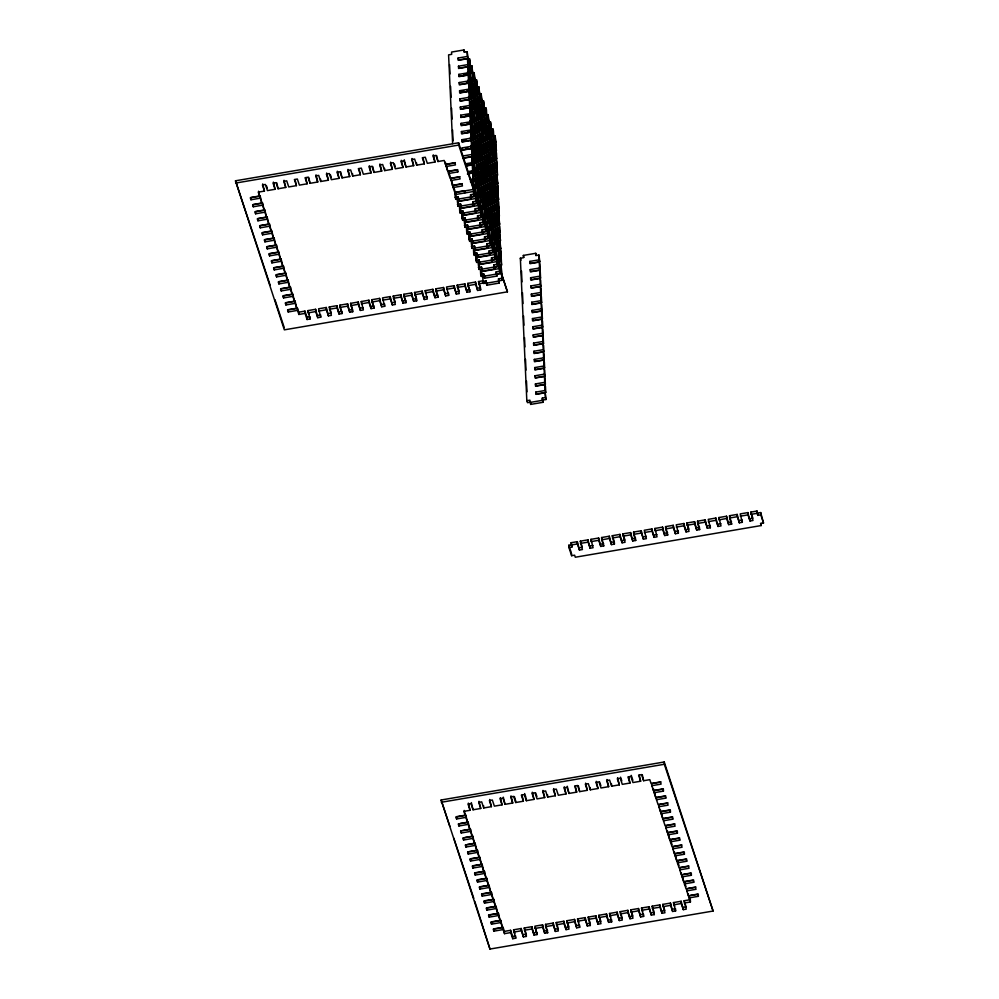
<?xml version="1.0" encoding="UTF-8"?>
<svg xmlns="http://www.w3.org/2000/svg" width="999" height="999" viewBox="0 0 999 999"><rect width="100%" height="100%" fill="white"/><g stroke="black" fill="none" stroke-linecap="round" stroke-linejoin="round"><path stroke-width="1.5" d="M464.635 51.911L463.986 49.95L451.585 52.06L451.685 54.346L448.588 54.87L452.622 143.606M468.044 58.404L467.395 56.456L458.104 58.029L458.753 59.99L468.044 58.404L467.182 51.698L464.085 52.235L463.986 49.95M468.419 66.571L467.769 64.623L458.479 66.209L459.128 68.157L468.419 66.571L468.156 60.689L467.507 58.729L458.204 60.315L458.104 58.029M467.445 59.066L469.505 58.716L470.379 65.422L467.719 65.872M469.78 66.084L471.84 65.722L472.702 72.427L470.054 72.89M468.793 74.75L468.144 72.79L458.841 74.376L459.49 76.324L468.793 74.75L468.519 68.856L467.869 66.896L458.578 68.481L458.479 66.209M469.405 70.929L472.052 70.479L472.702 72.427M467.445 72.078L470.092 71.628L470.741 73.589L468.094 74.038M469.505 73.202L472.165 72.752L472.814 74.713L473.076 80.594L470.417 81.056M472.102 73.089L474.163 72.74L475.037 79.445L472.377 79.895M463.561 75.037L470.204 73.914L471.116 81.756L468.469 82.205M469.155 82.917L468.506 80.956L459.215 82.542L459.865 84.49L469.155 82.917L468.893 77.023L468.244 75.062L458.953 76.648L458.841 74.376M471.728 77.934L474.388 77.485L475.037 79.445M469.767 79.096L472.427 78.646L473.076 80.594M467.807 80.257L470.467 79.795L471.116 81.756M471.828 80.22L474.488 79.77L475.137 81.718L475.399 87.612L472.752 88.062M474.438 80.107L476.498 79.745L477.36 86.451L474.712 86.913M466.583 82.755L470.566 82.08L471.216 84.041L471.491 89.922L468.831 90.372M469.53 91.084L468.881 89.123L459.59 90.709L460.239 92.67L469.53 91.084L469.268 85.19L468.618 83.229L459.315 84.815L459.215 82.542M476.76 87.113L478.821 86.763L479.695 93.469L477.035 93.918M470.791 89.223L473.451 88.774L472.527 80.919L473.451 88.774M470.242 89.548L472.902 89.086L473.551 91.046L473.813 96.94L471.166 97.39M461.65 91.833L464.298 91.384M466.958 90.921L470.941 90.247L471.59 92.208L471.865 98.089L469.205 98.551M469.905 99.251L469.255 97.29L459.952 98.876L460.601 100.837L469.905 99.251L469.63 93.357L468.981 91.409L459.69 92.982L459.59 90.709M476.386 91.97L479.045 91.508L479.695 93.469M474.425 93.119L477.085 92.67L477.734 94.63L475.074 95.08M472.465 94.281L475.124 93.819L475.774 95.779L473.114 96.229M476.486 94.243L479.145 93.794L479.795 95.754L480.057 101.636L477.41 102.085M470.517 95.429L473.164 94.98L473.813 96.94M479.083 94.131L481.156 93.781L482.017 100.487L479.37 100.936M474.537 95.405L477.185 94.942L477.834 96.903L478.109 102.797L475.449 103.247M468.556 96.591L471.216 96.141L471.865 98.089M471.241 96.778L475.224 96.104L475.874 98.064L476.148 103.946L473.489 104.408M470.616 97.715L473.276 97.265L473.926 99.213L474.188 105.107L471.528 105.557M468.656 98.864L471.316 98.414L471.965 100.375L472.227 106.256L469.58 106.718M470.279 107.417L469.617 105.457L460.327 107.043L460.976 109.003L470.279 107.417L470.005 101.523L469.355 99.575L460.064 101.161L459.952 98.876M478.708 98.976L481.368 98.526L482.017 100.487M476.76 100.137L479.408 99.675L480.057 101.636M474.8 101.286L477.46 100.837L478.109 102.797M478.821 101.261L481.468 100.799L482.13 102.76L482.392 108.654L479.732 109.103M472.839 102.447L475.499 101.998L476.148 103.946M481.418 101.136L483.479 100.787L484.353 107.492L481.693 107.942M474.9 103.571L477.559 103.122L478.209 105.07L478.471 110.964L475.824 111.413M471.615 104.945L475.599 104.271L476.248 106.231L476.523 112.113L473.863 112.575M470.991 105.882L473.638 105.432L474.288 107.38L474.562 113.274L471.903 113.724M463.711 107.942L466.371 107.492M470.641 115.584L469.992 113.624L460.701 115.21L461.351 117.17L470.641 115.584L470.379 109.703L469.73 107.742L460.427 109.328L460.327 107.043M482.717 108.329L485.814 107.805L486.463 109.753L486.675 114.51L484.028 114.96M477.772 110.252L480.432 109.803L479.52 101.96L480.432 109.803M475.899 110.802L479.882 110.127L480.531 112.088L480.806 117.969L478.146 118.431M473.951 111.963L477.934 111.289L478.583 113.237L478.846 119.131L476.186 119.58M473.314 112.887L475.974 112.437L476.623 114.398L476.885 120.292L474.238 120.742M469.942 114.885L472.602 114.435L471.69 106.581L472.602 114.435M465.422 115.884L472.052 114.748L472.977 122.602L470.317 123.052M483.366 112.999L486.026 112.55L486.675 114.51M471.016 123.751L470.367 121.803L461.063 123.376L461.713 125.337L471.016 123.751L470.754 117.87L470.092 115.909L460.801 117.495L460.701 115.21M481.418 114.161L484.065 113.711L484.715 115.659L482.067 116.109M479.458 115.31L482.117 114.86L482.767 116.821L480.107 117.27M483.479 115.285L486.126 114.823L486.788 116.783L487.05 122.677L484.39 123.127M477.497 116.471L480.157 116.021L480.806 117.969M486.076 115.16L488.136 114.81L489.011 121.516L486.351 121.965M481.518 116.433L484.178 115.984L484.827 117.944L485.089 123.826L482.43 124.288M475.536 117.62L478.196 117.17L478.846 119.131M478.234 117.82L482.217 117.145L482.867 119.093L483.129 124.987L480.482 125.437M473.588 118.781L476.236 118.332L476.885 120.292M477.597 118.744L480.257 118.294L480.906 120.255L481.181 126.136L478.521 126.598M471.628 119.942L474.275 119.48L474.937 121.441L472.277 121.89M475.649 119.905L478.296 119.455L478.946 121.403L479.22 127.298L476.56 127.747M469.667 121.091L472.327 120.642L472.977 122.602M473.688 121.066L476.348 120.604L476.998 122.565L477.26 128.459L474.6 128.908M471.728 122.215L474.388 121.766L475.037 123.726L475.299 129.608L472.652 130.057M485.701 120.017L488.361 119.555L489.011 121.516M467.12 123.826L472.427 122.914L473.339 130.769L470.691 131.219M483.741 121.166L486.401 120.717L487.05 122.677M471.391 131.918L470.741 129.97L461.438 131.543L462.087 133.504L471.391 131.918L471.116 126.036L470.467 124.076L461.176 125.662L461.063 123.376M481.78 122.328L484.44 121.878L485.089 123.826M485.801 122.29L488.461 121.841L489.11 123.801L489.373 129.683L486.725 130.145M479.832 123.476L482.48 123.027L483.129 124.987M488.399 122.178L490.472 121.828L491.333 128.534L488.686 128.983M480.556 124.838L484.54 124.151L485.189 126.111L485.464 131.993L482.804 132.455M478.608 125.986L482.592 125.312L483.241 127.26L483.504 133.154L480.844 133.604M477.972 126.923L480.631 126.461L481.281 128.421L481.543 134.316L478.896 134.765M467.482 131.993L472.802 131.094L473.713 138.936L471.053 139.385M471.753 140.085L471.103 138.137L461.813 139.723L462.462 141.671L471.753 140.085L471.491 134.203L470.841 132.243L461.538 133.829L461.438 131.543M489.697 129.37L492.794 128.834L493.444 130.794L493.668 135.539L491.008 136.001M484.765 131.294L487.425 130.844L486.501 123.002L487.425 130.844M482.892 131.843L486.875 131.169L487.524 133.117L487.787 139.011L485.139 139.46M482.255 132.78L484.915 132.318L485.564 134.278L485.839 140.172L483.179 140.622M472.365 136.276L475.024 135.827L475.674 137.775L473.014 138.237M476.935 135.914L479.582 135.464L478.671 127.622L479.582 135.464M476.386 136.239L479.045 135.789L479.695 137.75L479.957 143.631L477.297 144.093M470.404 137.425L473.064 136.975L473.713 138.936M490.359 134.041L493.019 133.591L493.668 135.539M474.975 137.075L477.634 136.626L476.71 128.771L477.634 136.626M474.425 137.4L477.085 136.95L477.734 138.898L477.997 144.793L475.349 145.242M488.399 135.19L491.058 134.74L491.708 136.701L489.048 137.15M471.141 138.786L475.124 138.099L475.774 140.06L476.048 145.941L473.389 146.403M486.438 136.351L489.098 135.901L489.747 137.85L487.087 138.312M463.873 140.847L466.533 140.384M470.517 139.71L473.164 139.261L473.813 141.209L474.088 147.103L471.428 147.552M484.49 137.512L487.137 137.05L487.787 139.011M490.459 136.314L493.119 135.864L493.768 137.825L494.03 143.706L491.383 144.168M493.056 136.201L495.129 135.852L495.991 142.557L493.331 143.007M472.127 148.264L471.478 146.304L462.187 147.889L462.837 149.838L472.127 148.264L471.865 142.37L471.216 140.409L461.913 141.995L461.813 139.723M482.529 138.661L485.189 138.212L485.839 140.172M487.175 137.7L491.158 137.025L491.808 138.973L492.082 144.867L489.423 145.317M235.489 180.794L458.603 142.782L507.442 291.833L284.34 329.845L235.489 180.794L270.092 285.002M485.214 138.861L489.198 138.174L489.847 140.135L490.122 146.029L487.462 146.478M480.569 139.823L483.229 139.361L483.878 141.321L481.218 141.771M484.59 139.785L487.25 139.336L487.899 141.296L488.161 147.178L485.502 147.627M478.608 140.971L481.268 140.522L481.918 142.482L479.258 142.932M235.589 183.079L458.703 145.067L507.442 291.833M482.629 140.946L485.289 140.484L485.939 142.445L486.201 148.339L483.553 148.789M476.648 142.133L479.308 141.683L479.957 143.631M480.669 142.095L483.329 141.646L483.978 143.606L484.24 149.488L481.593 149.95M474.7 143.282L477.347 142.832L477.997 144.793M478.721 143.257L481.368 142.807L482.017 144.755L482.292 150.649L479.632 151.099M472.739 144.443L475.399 143.993L476.048 145.941M492.682 141.046L495.342 140.597L495.991 142.557M475.424 144.63L479.408 143.956L480.057 145.916L480.332 151.798L477.672 152.26M470.779 145.604L473.439 145.142L474.088 147.103M490.734 142.208L493.381 141.758L494.03 143.706M474.8 145.567L477.46 145.117L478.109 147.065L478.371 152.959L475.711 153.409M488.773 143.357L491.433 142.907L492.082 144.867M471.516 146.953L475.499 146.266L476.148 148.227L476.411 154.121L473.763 154.57M492.794 143.332L495.442 142.882L496.091 144.83L496.366 150.724L493.706 151.174M465.571 148.789L468.231 148.327M470.879 147.877L473.538 147.427L474.188 149.388L474.463 155.27L471.803 155.719M490.834 144.48L493.494 144.031L494.143 145.991L494.405 151.885L491.745 152.335M463.199 158.017L472.502 156.431L472.227 150.537L471.578 148.576L462.287 150.162L462.187 147.889M487.549 145.866L491.533 145.192L492.182 147.153L492.445 153.034L489.797 153.484M486.913 146.803L489.572 146.341L490.222 148.302L490.497 154.196L487.837 154.645M475.799 152.81L479.782 152.123L480.432 154.083L480.706 159.977L478.046 160.427M475.174 153.734L477.822 153.284L478.471 155.245L478.746 161.126L476.086 161.576M462.549 156.056L471.853 154.47L472.502 156.431M493.156 151.498L495.816 151.049L496.466 152.997L496.74 158.891L494.08 159.34M262.712 183.916L264.448 191.084L258.242 192.145L259.603 196.216L250.299 197.802L250.961 199.763L260.252 198.177L261.925 203.234L252.635 204.82L253.284 206.768L262.575 205.182L264.26 210.24L254.957 211.825L255.607 213.786L264.91 212.2L266.583 217.258L257.292 218.843L257.942 220.791L267.233 219.218L268.918 224.263L259.615 225.849L260.264 227.809L269.568 226.224L271.241 231.281L261.95 232.867L262.6 234.827L271.89 233.242L273.576 238.299L264.273 239.872L264.922 241.833L274.226 240.247L275.899 245.304L266.608 246.89L267.257 248.851L276.548 247.265L278.234 252.322L268.931 253.896L269.58 255.856L278.883 254.27L280.557 259.328L271.266 260.914L271.915 262.874L281.206 261.288L282.892 266.346L273.589 267.932L274.238 269.88L283.541 268.294L285.214 273.351L275.924 274.937L276.573 276.898L285.864 275.312L287.55 280.369L278.246 281.955L278.896 283.903L288.199 282.317L289.872 287.375L280.582 288.961L281.231 290.921L290.522 289.335L292.207 294.393L282.904 295.979L283.554 297.927L292.857 296.353L294.53 301.398L285.239 302.984L285.889 304.945L295.18 303.359L296.865 308.416L287.562 310.002L288.212 311.963L297.515 310.377L298.863 314.448L305.07 313.399L307.093 319.505L310.065 319.006L309.965 316.72L306.993 317.232L304.957 311.114L298.763 312.175L297.415 308.092L288.112 309.678L288.212 311.963M273.376 182.093L275.1 189.273L267.42 190.584L265.384 184.465L262.412 184.965L264.448 191.084M275.1 189.273L273.077 183.154L276.049 182.642L278.084 188.761L285.764 187.45L284.041 180.282M295.105 179.695L296.428 185.639L288.736 186.95L286.713 180.831L283.728 181.343L285.764 187.45M305.756 177.872L307.08 183.816L299.4 185.127L297.365 179.021L294.393 179.52L296.428 185.639M307.08 183.816L305.057 177.71L308.029 177.198L310.065 183.317L317.744 182.005L316.021 174.837M317.744 182.005L315.709 175.886L318.693 175.387L320.716 181.493L328.409 180.195L326.673 173.014M337.337 171.204L339.061 178.371L331.381 179.683L329.345 173.564L326.373 174.076L328.409 180.195M339.061 178.371L337.038 172.253L340.01 171.753L342.033 177.872L349.725 176.561L347.989 169.38M349.725 176.561L347.689 170.442L350.661 169.93L352.697 176.049L360.389 174.738L359.066 168.794M369.318 165.747L371.041 172.927L363.361 174.238L361.326 168.119L358.354 168.631L360.389 174.738M371.041 172.927L369.018 166.808L371.99 166.309L374.013 172.415L381.705 171.104L379.97 163.936M381.705 171.104L379.67 164.997L382.642 164.485L384.677 170.604L392.357 169.293L390.634 162.125M401.298 160.302L403.022 167.47L395.342 168.781L393.306 162.675L390.334 163.174L392.357 169.293M403.022 167.47L400.986 161.363L403.971 160.851L405.994 166.97L413.686 165.659L411.95 158.491M413.686 165.659L411.65 159.54L414.622 159.041L416.658 165.147L424.338 163.848L423.014 157.892M433.279 154.857L435.002 162.025L427.322 163.337L425.287 157.218L422.315 157.73L424.338 163.848M435.002 162.025L432.967 155.906L435.951 155.407L437.974 161.526L444.18 160.464L445.529 164.548L454.82 162.962L455.469 164.91L446.178 166.496L446.078 164.223L455.369 162.637M489.872 152.884L493.856 152.198L494.505 154.158L494.78 160.052L492.12 160.502M462.662 158.329L471.953 156.756L472.864 164.598L466.233 165.722M489.248 153.809L491.908 153.359L492.557 155.32L492.819 161.201L490.159 161.651M485.876 155.794L488.536 155.345L487.612 147.502L488.536 155.345M483.916 156.955L486.575 156.506L485.651 148.664L486.575 156.506M483.366 157.28L486.026 156.831L486.675 158.779L486.95 164.673L484.29 165.122M477.397 158.466L480.057 158.017L480.706 159.977M261.925 203.234L260.152 195.891L250.849 197.477L250.961 199.763M481.955 158.117L484.615 157.655L483.703 149.813L484.615 157.655M481.418 158.429L484.065 157.979L484.715 159.94L484.99 165.834L482.33 166.284M475.437 159.628L478.096 159.166L478.746 161.126M480.007 159.266L482.654 158.816L481.743 150.974L482.654 158.816M478.134 159.815L482.117 159.141L482.767 161.101L483.029 166.983L480.369 167.432M473.476 160.777L476.136 160.327L476.785 162.288L474.125 162.737M493.431 157.392L496.091 156.93L496.74 158.891M477.497 160.752L480.157 160.29L480.806 162.25L481.068 168.144L478.421 168.594M471.516 161.938L474.175 161.488L474.825 163.436L472.177 163.886M491.471 158.541L494.13 158.092L494.78 160.052M475.536 161.9L478.196 161.451L478.846 163.411L479.12 169.293L476.461 169.743M465.584 163.774L472.215 162.637L472.864 164.598M489.51 159.703L492.17 159.241L492.819 161.201M473.588 163.062L476.236 162.612L476.885 164.56L477.16 170.454L474.5 170.904M487.549 160.851L490.209 160.402L490.859 162.362L488.211 162.812M493.531 159.665L496.191 159.216L496.84 161.176L497.102 167.058L494.455 167.507M467.644 164.897L474.275 163.761L475.199 171.603L472.539 172.065M485.601 162.013L488.249 161.563L488.898 163.511L486.251 163.973M491.57 160.827L494.23 160.364L494.88 162.325L495.154 168.219L492.495 168.669M465.684 166.046L472.327 164.922L472.977 166.87L473.239 172.765L467.932 173.664M489.622 161.975L492.27 161.526L492.919 163.486L493.194 169.368L490.534 169.83M483.641 163.162L486.301 162.712L486.95 164.673M487.662 163.137L490.309 162.687L490.971 164.635L491.233 170.529L488.573 170.979M481.68 164.323L484.34 163.873L484.99 165.834M485.701 164.286L488.361 163.836L489.011 165.797L489.273 171.678L486.613 172.14M479.72 165.484L482.38 165.022L483.029 166.983M264.26 210.24L262.475 202.909L253.184 204.495L253.284 206.768M448.401 171.229L457.704 169.643L457.804 171.928L448.501 173.514L448.401 171.229L450.087 176.286M446.178 166.496L447.852 171.553L457.155 169.967L457.804 171.928M482.417 165.672L486.401 164.997L487.05 166.945L487.312 172.839L484.665 173.289M477.772 166.633L480.419 166.184L481.068 168.144M480.457 166.833L484.44 166.146L485.089 168.107L485.364 174.001L482.704 174.45M475.811 167.795L478.459 167.345L479.12 169.293M478.496 167.982L482.48 167.308L483.129 169.268L483.404 175.15L480.744 175.599M477.872 168.918L480.531 168.456L481.181 170.417L481.443 176.311L478.783 176.761M468.606 171.491L472.589 170.804L473.239 172.765M493.906 167.832L496.565 167.382L497.215 169.343L497.477 175.225L494.817 175.687M469.343 172.839L474.65 171.928L475.574 179.77L472.914 180.232M467.382 173.988L472.689 173.089L473.613 180.931L470.954 181.381M266.583 217.258L264.81 209.915L255.507 211.501L255.607 213.786M471.203 196.653L474.3 196.129L473.651 194.168L470.554 194.705L471.303 198.938L458.916 201.049L458.803 198.764L455.706 199.3L454.745 190.31L453.059 185.252L453.159 187.537L462.462 185.951L461.813 183.991L452.51 185.577L450.736 178.247L460.027 176.661M486.076 172.465L488.723 172.003L489.373 173.963L489.647 179.857L486.988 180.307M482.792 173.838L486.775 173.164L487.425 175.125L487.687 181.006L485.027 181.456M482.155 174.775L484.815 174.313L485.464 176.274L485.726 182.168L483.079 182.617M450.836 180.519L460.127 178.933L459.478 176.985L450.187 178.571L448.501 173.514M476.835 177.922L479.483 177.46L478.571 169.618L479.483 177.46M470.304 179.433L472.964 178.971L473.613 180.931M474.875 179.071L477.522 178.621L476.61 170.779L477.522 178.621M492.869 176.835L495.516 176.386L494.605 168.544L495.516 176.386M471.041 180.782L475.024 180.095L475.674 182.055L475.936 187.949L473.289 188.399M490.909 177.997L493.556 177.535L492.644 169.693L493.556 177.535M470.404 181.706L473.064 181.256L473.988 189.098M490.359 178.322L493.019 177.859L493.668 179.82L493.931 185.714L491.271 186.164M484.378 179.508L487.037 179.046L487.687 181.006M268.918 224.263L267.133 216.933L257.842 218.519L257.942 220.791M454.395 185.027L462.362 183.666M488.948 179.146L491.608 178.696L490.684 170.854L491.608 178.696M487.075 179.695L491.058 179.021L491.708 180.981L491.97 186.863L489.323 187.312M482.43 180.657L485.077 180.207L485.726 182.168M485.114 180.856L489.098 180.17L489.747 182.13L490.022 188.024L487.362 188.474M480.469 181.818L483.116 181.368L483.766 183.317L481.118 183.779M484.49 181.781L487.137 181.331L487.787 183.292L488.061 189.173L485.402 189.635M478.509 182.967L481.168 182.517L481.818 184.478L479.158 184.927M482.529 182.942L485.189 182.492L485.839 184.44L486.101 190.334L483.441 190.784M476.548 184.128L479.208 183.679L479.857 185.627L477.197 186.089M480.569 184.091L483.229 183.641L483.878 185.602L484.14 191.483L481.481 191.945M474.587 185.29L477.247 184.827L477.897 186.788L475.237 187.238M494.542 181.893L497.202 181.443L497.852 183.391L495.192 183.853M478.608 185.252L481.268 184.803L481.918 186.751L482.18 192.645L479.532 193.094M472.639 186.438L475.287 185.989L475.936 187.949M492.582 183.054L495.242 182.592L495.891 184.553L493.231 185.002M475.324 186.638L479.308 185.951L479.957 187.912L480.232 193.806L477.572 194.256M490.621 184.203L493.281 183.754L493.931 185.714M473.364 187.787L477.347 187.113L477.997 189.073L478.271 194.955L475.611 195.404M488.673 185.364L491.321 184.902L491.97 186.863M494.642 184.166L497.302 183.716L497.952 185.677L498.214 191.571L495.566 192.02M472.739 188.724L475.399 188.262L476.311 196.116M486.713 186.513L489.373 186.064L490.022 188.024M492.682 185.327L495.342 184.877L495.991 186.838L496.266 192.72L493.606 193.169M271.241 231.281L269.468 223.951L260.165 225.524L260.264 227.809M455.706 199.3L455.394 192.27L464.685 190.684L464.785 192.969L464.135 191.009M489.398 186.713L493.381 186.026L494.03 187.987L494.305 193.881L491.645 194.33M484.752 187.675L487.412 187.225L488.061 189.173M487.45 187.862L491.433 187.188L492.082 189.148L492.345 195.03L489.685 195.492M482.792 188.823L485.452 188.374L486.101 190.334M486.813 188.799L489.473 188.349L490.122 190.297L490.384 196.191L487.737 196.641M455.494 194.543L474.088 191.383L474.3 196.129M455.057 197.34L458.154 196.815L458.803 198.764M478.983 193.419L481.643 192.969L482.292 194.93L482.554 200.811L479.895 201.261M475.699 194.805L479.682 194.118L480.332 196.079L480.594 201.973L477.947 202.422M273.576 238.299L271.79 230.956L262.5 232.542L262.6 234.827M458.154 196.815L458.266 199.088L470.654 196.978L471.303 198.938M470.454 197.34L475.761 196.441L476.635 203.147L473.526 203.671L472.877 201.711L475.986 201.186M491.733 193.719L495.716 193.044L496.366 195.005L496.628 200.886L493.981 201.336M489.772 194.88L493.756 194.206L494.405 196.154L494.68 202.048L492.02 202.497M489.148 195.804L491.795 195.354L492.445 197.315L492.719 203.197L490.059 203.659M457.817 201.561L476.411 198.389L476.635 203.147M485.776 197.802L488.424 197.34L487.512 189.498L488.424 197.34M483.816 198.951L486.476 198.501L485.551 190.659L486.476 198.501M457.392 204.358L460.489 203.821L461.138 205.782L458.042 206.306L457.167 199.6M481.855 200.112L484.515 199.663L483.591 191.808L484.515 199.663M479.982 200.662L483.966 199.975L484.615 201.935L484.89 207.829L482.23 208.279M478.022 201.81L482.005 201.136L482.654 203.097L482.929 208.978L480.269 209.428M477.397 202.747L480.057 202.298L480.969 210.14M491.371 200.537L494.018 200.087L494.68 202.048M460.589 206.106L472.989 203.996L473.638 205.944L461.238 208.067L460.489 203.821M275.899 245.304L274.126 237.974L264.822 239.56L264.922 241.833M495.929 200.187L498.588 199.738L497.677 191.883L498.588 199.738M472.777 204.358L478.096 203.446L478.958 210.152L475.861 210.677L475.212 208.729L478.309 208.192M489.41 201.698L492.07 201.249L492.719 203.197M494.055 200.737L498.039 200.05L498.688 202.01L498.963 207.904L496.303 208.354M487.45 202.847L490.109 202.397L490.759 204.358L488.099 204.807M493.431 201.661L496.091 201.211L496.74 203.172L497.002 209.053L494.343 209.515M491.471 202.822L494.13 202.372L494.78 204.32L495.042 210.215L492.395 210.664M485.489 204.008L488.149 203.559L488.798 205.519L486.138 205.969M489.51 203.971L492.17 203.521L492.819 205.482L493.081 211.376L490.434 211.825M483.541 205.17L486.188 204.708L486.838 206.668L484.19 207.118M487.562 205.132L490.209 204.683L490.859 206.643L491.133 212.525L488.474 212.974M481.58 206.318L484.24 205.869L484.89 207.829M485.601 206.293L488.249 205.831L488.898 207.792L489.173 213.686L486.513 214.136M479.62 207.48L482.28 207.03L482.929 208.978M459.503 206.618L459.715 211.363L462.812 210.839L463.573 215.072L475.961 212.962L475.861 210.677M482.317 207.667L486.301 206.993L486.95 208.953L487.212 214.835L484.552 215.285M481.68 208.604L484.34 208.154L484.99 210.102L485.252 215.996L482.604 216.446M495.654 206.393L498.314 205.944L498.963 207.904M479.72 209.753L482.38 209.303L483.304 217.145M459.715 211.363L460.364 213.324L463.461 212.799M493.693 207.555L496.353 207.105L497.002 209.053M462.812 210.839L462.924 213.112L475.312 211.001L475.961 212.962M278.234 252.322L276.448 244.98L267.158 246.566L267.257 248.851M478.958 210.152L478.746 205.407L460.152 208.566L461.825 213.624L464.485 213.174M475.112 211.363L480.419 210.464L481.293 217.17L478.184 217.695L477.534 215.734L480.644 215.21M491.733 208.704L494.393 208.254L495.042 210.215M489.785 209.865L492.432 209.415L493.081 211.376M494.43 208.903L498.414 208.229L499.063 210.177L499.338 216.071L496.678 216.521M493.806 209.827L496.453 209.378L497.102 211.338L497.377 217.22L494.717 217.682M462.475 215.584L481.068 212.412L481.293 217.17M461.825 213.624L462.05 218.381L465.147 217.844L465.896 222.09L478.296 219.967L478.184 217.695M485.964 214.46L488.623 213.998L489.273 215.959L489.547 221.853L486.888 222.302M482.679 215.834L486.663 215.16L487.312 217.12L487.587 223.002L484.927 223.464M462.05 218.381L462.699 220.329L465.796 219.805M465.147 217.844L465.247 220.13L477.647 218.019L478.296 219.967M280.557 259.328L278.783 251.998L269.48 253.584L269.58 255.856M477.435 218.381L482.754 217.47L483.616 224.176L480.519 224.7L479.87 222.752L482.967 222.228M464.81 222.602L483.404 219.43L483.616 224.176M492.757 218.831L495.417 218.381L494.493 210.539L495.417 218.381M490.796 219.992L493.456 219.543L492.544 211.688L493.456 219.543M464.373 225.387L467.47 224.862L468.119 226.823L465.022 227.347L464.16 220.642M488.848 221.141L491.496 220.692L490.584 212.849L491.496 220.692M486.975 221.691L490.959 221.016L491.608 222.977L491.87 228.858L489.21 229.32M485.014 222.852L488.998 222.178L489.647 224.126L489.91 230.02L487.262 230.469M484.378 223.776L487.037 223.326L487.949 231.169M467.582 227.135L479.97 225.025L480.619 226.985L468.231 229.096L467.47 224.862M282.892 266.346L281.106 259.003L271.815 260.589L271.915 262.874M479.77 225.387L485.077 224.488L485.951 231.194L482.842 231.718L482.192 229.758L485.302 229.233M496.391 222.74L499.05 222.278L499.7 224.238L497.052 224.688M494.443 223.888L497.09 223.439L497.739 225.399L495.092 225.849M492.482 225.05L495.142 224.588L495.791 226.548L493.131 226.998M490.521 226.199L493.181 225.749L493.831 227.71L491.171 228.159M496.503 225.012L499.15 224.563L499.812 226.523L500.074 232.405L497.415 232.854M494.542 226.174L497.202 225.712L497.852 227.672L498.114 233.566L495.454 234.016M488.561 227.36L491.221 226.91L491.87 228.858M492.582 227.322L495.242 226.873L495.891 228.833L496.153 234.715L493.506 235.177M486.613 228.509L489.26 228.059L489.91 230.02M466.483 227.647L466.708 232.405L469.805 231.868L470.554 236.114L482.954 234.003L482.842 231.718M489.298 228.709L493.281 228.034L493.931 229.982L494.205 235.876L491.545 236.326M488.673 229.633L491.321 229.183L491.97 231.144L492.245 237.025L489.585 237.487M486.713 230.794L489.373 230.344L490.284 238.187M466.708 232.405L467.357 234.353L470.454 233.828M469.805 231.868L469.905 234.153L482.305 232.043L482.954 234.003M285.214 273.351L283.441 266.021L274.138 267.607L274.238 269.88M485.951 231.194L485.726 226.436L467.132 229.608L468.818 234.665L471.478 234.216M482.092 232.405L487.412 231.493L488.274 238.199L485.177 238.736L484.527 236.775L487.624 236.251M496.765 230.906L499.425 230.444L500.074 232.405M494.805 232.055L497.465 231.606L498.114 233.566M469.468 236.626L488.061 233.454L488.274 238.199M468.818 234.665L469.031 239.41L472.127 238.886L472.889 243.119L485.277 241.009L485.177 238.736M491.633 235.714L495.616 235.04L496.266 237L496.528 242.882L493.868 243.344M489.672 236.875L493.656 236.201L494.305 238.149L494.567 244.043L491.92 244.493M469.031 239.41L469.68 241.371L472.777 240.846M287.55 280.369L285.764 273.027L276.473 274.613L276.573 276.898M472.127 238.886L472.24 241.171L484.627 239.048L485.277 241.009M484.428 239.41L489.735 238.511L490.609 245.217L487.5 245.742L486.85 243.781L489.96 243.257M471.79 243.631L490.384 240.472L490.609 245.217M497.789 241.021L500.449 240.572L499.525 232.73L500.449 240.572M495.829 242.183L498.489 241.733L497.564 233.891L498.489 241.733M471.366 246.428L474.463 245.904L475.112 247.852L472.015 248.389L471.141 241.683M493.956 242.732L497.939 242.058L498.588 244.006L498.863 249.9L496.203 250.349M493.331 243.656L495.979 243.207L496.628 245.167L496.903 251.061L494.243 251.511M491.371 244.817L494.03 244.368L494.942 252.21M289.872 287.375L288.099 280.045L278.796 281.631L278.896 283.903M474.562 248.177L486.963 246.066L487.612 248.027L475.212 250.137L474.463 245.904M486.75 246.428L492.07 245.517L492.932 252.223L489.835 252.759L489.185 250.799L492.282 250.274M497.514 247.24L500.162 246.79L500.811 248.739L498.164 249.201M495.554 248.389L498.201 247.939L498.863 249.9M493.593 249.55L496.253 249.101L496.903 251.061M473.476 248.689L473.688 253.434L476.785 252.909L477.547 257.143L489.935 255.032L489.835 252.759M496.291 249.75L500.274 249.063L500.924 251.024L501.186 256.905L498.526 257.367M495.654 250.674L498.314 250.225L498.963 252.173L499.225 258.067L496.578 258.516M493.693 251.835L496.353 251.373L497.265 259.228M473.688 253.434L474.338 255.394L477.435 254.87M292.207 294.393L290.422 287.05L281.131 288.636L281.231 290.921M476.785 252.909L476.898 255.195L489.285 253.084L489.935 255.032M492.932 252.223L492.719 247.477L474.125 250.649L475.799 255.707L478.459 255.245M489.085 253.434L494.393 252.535L495.267 259.24L492.157 259.765L491.508 257.817L494.605 257.28M476.448 257.655L495.042 254.495L495.267 259.24M475.799 255.707L476.024 260.452L479.12 259.927L479.87 264.161L492.27 262.05L492.157 259.765M497.989 257.692L500.636 257.23L501.286 259.191L501.56 265.085L498.901 265.534M476.024 260.452L476.673 262.412L479.77 261.875M294.53 301.398L292.757 294.068L283.454 295.654L283.554 297.927M479.12 259.927L479.22 262.2L491.62 260.09L492.27 262.05M491.408 260.452L496.728 259.54L497.589 266.246L494.493 266.783L493.843 264.822L496.94 264.298M542.969 400.025L546.066 399.488L545.417 397.54L542.32 398.064L543.069 402.297L530.681 404.408L530.569 402.135L527.472 402.659L526.823 400.699L520.354 258.229L523.451 257.705L523.351 255.419L535.751 253.309L536.401 255.269M478.783 264.673L497.377 261.501L497.589 266.246M539.81 261.763L539.16 259.815L529.87 261.401L530.519 263.349L539.81 261.763L538.948 255.057L535.851 255.594L535.751 253.309M478.346 267.457L481.443 266.933L482.092 268.893L478.996 269.418L478.134 262.712M498.351 265.859L501.011 265.397L501.923 273.251M296.865 308.416L295.08 301.086L285.789 302.66L285.889 304.945M481.555 269.218L493.943 267.108L494.592 269.056L482.205 271.166L481.443 266.933M493.743 267.47L499.05 266.558L499.925 273.264L496.815 273.788L496.166 271.84L499.263 271.303M540.184 269.942L539.535 267.982L530.244 269.568L530.894 271.516L540.184 269.942L539.922 264.048L539.273 262.088L529.97 263.674L529.87 261.401M480.457 269.73L480.681 274.475L483.778 273.951L484.527 278.184L496.928 276.074L496.815 273.788M480.681 274.475L481.331 276.436L484.428 275.899M483.778 273.951L483.878 276.224L496.278 274.113L496.928 276.074M499.925 273.264L499.7 268.519L481.106 271.678L482.792 276.735L485.439 276.286M496.066 274.475L501.386 273.576L502.247 280.282L499.15 280.806L498.501 278.846L501.598 278.321M540.559 278.109L539.91 276.149L530.606 277.734L531.256 279.695L540.559 278.109L540.284 272.215L539.635 270.254L530.344 271.84L530.244 269.568M310.065 319.006L307.929 310.602L315.622 309.303L317.757 317.694L320.729 317.183L320.629 314.91L317.657 315.409M349.625 309.965L352.61 309.453L352.709 311.738L349.737 312.25L347.602 303.846L339.91 305.157L342.045 313.549L339.073 314.061L336.938 305.669L329.258 306.98L331.393 315.372L328.409 315.871L326.286 307.48L318.594 308.791L320.729 317.183M352.709 311.738L350.574 303.346L358.254 302.035L360.389 310.427L363.374 309.927L361.238 301.523L368.918 300.212L371.054 308.616L374.026 308.104L371.89 299.712L379.583 298.401L381.718 306.793L384.69 306.293L384.59 304.008L381.606 304.52M413.586 299.063L416.558 298.564L416.67 300.836L413.698 301.348L411.563 292.957L403.871 294.268L406.006 302.66L403.034 303.159L400.899 294.767L393.219 296.079L395.342 304.47L392.37 304.982L390.234 296.591L382.555 297.889L384.69 306.293M416.67 300.836L414.535 292.445L422.215 291.134L424.35 299.525L427.322 299.026L425.187 290.634L432.879 289.323L435.015 297.714L437.987 297.202L435.851 288.811L443.544 287.5L445.666 295.904L448.651 295.392L448.539 293.107L445.566 293.619M477.547 288.174L480.519 287.662L480.631 289.947L477.647 290.447L475.512 282.055L467.832 283.366L469.967 291.758L466.995 292.27L464.86 283.866L457.167 285.177L459.303 293.581L456.331 294.081L454.195 285.689L446.516 287L448.651 295.392M480.631 289.947L478.496 281.543L483.454 280.707M482.792 276.735L483.004 281.493L486.101 280.956L486.863 285.202L499.25 283.079L499.15 280.806M308.042 312.887L315.721 311.576L317.757 317.694M318.693 311.076L326.386 309.765L328.409 315.871M329.358 309.253L337.038 307.942L339.073 314.061M339.91 305.157L340.022 307.442L347.702 306.131L349.737 312.25M350.674 305.619L358.366 304.308L360.389 310.427M361.338 303.808L369.018 302.497L371.054 308.616M371.89 299.712L372.003 301.985L379.682 300.687L381.718 306.793M382.654 300.175L390.347 298.863L392.37 304.982M393.319 298.351L400.999 297.053L403.034 303.159M403.871 294.268L403.971 296.541L411.663 295.229L413.698 301.348M414.635 294.73L422.327 293.419L424.35 299.525M425.299 292.907L432.979 291.596L435.015 297.714M435.851 288.811L435.951 291.096L443.643 289.785L445.666 295.904M446.615 289.273L454.295 287.962L456.331 294.081M457.28 287.462L464.96 286.151L466.995 292.27M467.832 283.366L467.932 285.639L475.624 284.34L477.647 290.447M478.596 283.828L484.79 282.767M483.004 281.493L483.653 283.441L486.75 282.917M486.101 280.956L486.201 283.241L498.601 281.131L499.25 283.079M328.309 313.599L331.281 313.087L329.258 306.98M338.973 311.775L341.945 311.276M360.289 308.154L363.261 307.642M370.954 306.331L373.926 305.831M392.27 302.697L395.242 302.197L393.219 296.079M402.934 300.886L405.906 300.374M424.25 297.252L427.222 296.74M434.915 295.442L437.887 294.93M456.231 291.808L459.203 291.296L457.167 285.177M466.883 289.985L469.867 289.485M540.921 286.276L540.272 284.315L530.981 285.901L531.63 287.862L540.921 286.276L540.659 280.382L540.009 278.434L530.719 280.007L530.606 277.734M541.296 294.443L540.646 292.482L531.356 294.068L532.005 296.029L541.296 294.443L541.033 288.549L540.384 286.601L531.081 288.174L530.981 285.901M541.67 302.61L541.021 300.649L531.718 302.235L532.367 304.195L541.67 302.61L541.396 296.715L540.746 294.767L531.456 296.353L531.356 294.068M542.045 310.776L541.396 308.816L532.092 310.402L532.742 312.362L542.045 310.776L541.77 304.895L541.121 302.934L531.83 304.52L531.718 302.235M542.407 318.943L541.758 316.995L532.467 318.569L533.116 320.529L542.407 318.943L542.145 313.062L541.495 311.101L532.192 312.687L532.092 310.402M542.782 327.11L542.132 325.162L532.829 326.748L533.491 328.696L542.782 327.11L542.519 321.228L541.87 319.268L532.567 320.854L532.467 318.569M543.156 335.289L542.507 333.329L533.204 334.915L533.853 336.863L543.156 335.289L542.882 329.395L542.232 327.435L532.942 329.021L532.829 326.748M543.518 343.456L542.869 341.496L533.578 343.082L534.228 345.042L543.518 343.456L543.256 337.562L542.607 335.602L533.304 337.187L533.204 334.915M543.893 351.623L543.244 349.662L533.953 351.248L534.602 353.209L543.893 351.623L543.631 345.729L542.981 343.768L533.678 345.354L533.578 343.082M544.268 359.79L543.618 357.829L534.315 359.415L534.964 361.376L544.268 359.79L543.993 353.896L543.344 351.948L534.053 353.521L533.953 351.248M544.63 367.957L543.98 365.996L534.69 367.582L535.339 369.543L544.63 367.957L544.368 362.063L543.718 360.115L534.428 361.7L534.315 359.415M545.004 376.123L544.355 374.163L535.064 375.749L535.714 377.709L545.004 376.123L544.742 370.242L544.093 368.281L534.79 369.867L534.69 367.582M545.379 384.29L544.73 382.342L535.427 383.916L536.076 385.876L545.379 384.29L545.104 378.409L544.455 376.448L535.164 378.034L535.064 375.749M545.754 392.457L545.104 390.509L535.801 392.095L536.451 394.043L545.754 392.457L545.479 386.576L544.83 384.615L535.539 386.201L535.427 383.916M546.066 399.488L545.204 392.782L535.901 394.368L535.801 392.095M526.823 400.699L529.92 400.174L530.681 404.408M530.032 402.447L542.42 400.337L543.069 402.297M571.903 547.04L571.803 544.755L568.818 545.267L568.931 547.539L571.903 547.04L571.116 542.719L577.322 541.658L579.457 550.049L582.429 549.55L580.294 541.158L587.974 539.847L590.109 548.239L593.081 547.727L590.958 539.335L598.638 538.024L600.774 546.428L603.746 545.916L601.61 537.524L609.303 536.213L611.438 544.605L614.41 544.105L614.298 541.82L611.326 542.332M614.41 544.105L612.275 535.701L619.954 534.39L622.09 542.794L625.062 542.282L622.926 533.891L630.619 532.579L632.754 540.971L635.726 540.471L633.591 532.067L641.271 530.769L643.406 539.16L646.39 538.648L644.255 530.257L651.935 528.946L654.07 537.337L657.042 536.838L654.907 528.446L662.599 527.135L664.735 535.526L667.707 535.014L665.571 526.623L673.251 525.312L675.386 533.716L678.371 533.204L678.259 530.919L675.287 531.431M707.267 525.986L710.239 525.474L710.339 527.759L707.367 528.259L705.232 519.867L697.552 521.178L699.687 529.57L696.715 530.082L694.58 521.678L686.887 522.989L689.023 531.393L686.051 531.893L683.915 523.501L676.236 524.812L678.371 533.204M739.248 520.529L742.22 520.029L742.319 522.302L739.347 522.814L737.212 514.423L729.532 515.721L731.668 524.125L728.696 524.625L726.56 516.233L718.868 517.544L721.003 525.936L718.031 526.448L715.896 518.056L708.216 519.355L710.339 527.759M568.931 547.539L571.628 555.694L574.612 555.194L575.287 557.23L761.213 525.549L760.539 523.513L763.511 523.001L760.801 514.847L757.829 515.359L757.042 511.038L750.848 512.1L752.984 520.491L750.012 520.991L747.876 512.599L740.184 513.911L742.319 522.302M757.729 513.074L760.701 512.574L763.511 523.001M571.228 544.992L577.422 543.943L579.457 550.049M580.394 543.431L588.086 542.12L590.109 548.239M591.058 541.62L598.738 540.309L600.774 546.428M601.61 537.524L601.71 539.797L609.402 538.486L611.438 544.605M612.375 537.986L620.067 536.675L622.09 542.794M623.039 536.163L630.719 534.865L632.754 540.971M633.591 532.067L633.691 534.353L641.383 533.041L643.406 539.16M644.355 532.542L652.035 531.231L654.07 537.337M655.019 530.719L662.699 529.408L664.735 535.526M665.571 526.623L665.671 528.908L673.363 527.597L675.386 533.716M676.335 527.085L684.015 525.774L686.051 531.893M687 525.274L694.68 523.963L696.715 530.082M697.552 521.178L697.652 523.451L705.344 522.152L707.367 528.259M708.316 521.64L715.996 520.329L718.031 526.448M718.968 519.817L726.66 518.518L728.696 524.625M729.532 515.721L729.632 518.006L737.324 516.695L739.347 522.814M740.296 516.196L747.976 514.885L750.012 520.991M750.948 514.373L757.155 513.324L757.829 515.359M579.345 547.777L582.33 547.265M590.009 545.966L592.981 545.454M600.674 544.143L603.646 543.631M621.99 540.509L624.962 540.009L622.926 533.891M632.642 538.698L635.626 538.186M643.306 536.875L646.278 536.376M653.97 535.064L656.942 534.552M664.622 533.241L667.607 532.742M685.951 529.62L688.923 529.108L686.887 522.989M696.603 527.797L699.587 527.297M717.931 524.163L720.903 523.663M728.583 522.352L731.555 521.84M749.912 518.718L752.884 518.206L750.848 512.1M441.121 799.999L664.235 761.987L713.086 911.038L489.972 949.05L441.121 799.999L449.9 826.423M441.233 802.284L664.347 764.272L713.086 911.038M468.356 803.121L470.079 810.289L463.886 811.338L465.234 815.421L455.944 817.007L456.593 818.968L465.884 817.382L467.569 822.439L458.266 824.013L458.916 825.973L468.219 824.387L469.892 829.445L460.601 831.031L461.251 832.991L470.541 831.405L472.227 836.463L462.924 838.036L463.573 839.997L472.877 838.411L474.55 843.468L465.259 845.054L465.909 847.015L475.199 845.429L476.885 850.486L467.582 852.072L468.231 854.02L477.534 852.434L479.208 857.492L469.917 859.078L470.566 861.038L479.857 859.452L481.543 864.51L472.24 866.096L472.889 868.044L482.192 866.47L483.866 871.515L474.575 873.101L475.224 875.062L484.515 873.476L486.201 878.533L476.898 880.119L477.547 882.067L486.85 880.494L488.523 885.539L479.233 887.124L479.882 889.085L489.173 887.499L490.859 892.557L481.555 894.142L482.205 896.103L491.508 894.517L493.181 899.575L483.891 901.148L484.54 903.108L493.831 901.523L495.516 906.58L486.213 908.166L486.863 910.126L496.166 908.541L497.839 913.598L488.548 915.171L489.198 917.132L498.489 915.546L500.174 920.603L490.871 922.189L491.52 924.15L500.824 922.564L502.497 927.621L493.206 929.207L493.856 931.155L503.146 929.569L504.507 933.653L510.701 932.591L512.737 938.71L515.709 938.198L515.609 935.926L512.624 936.438L510.601 930.319L504.395 931.368L503.046 927.297L493.756 928.883L493.856 931.155M470.079 810.289L468.056 804.17L471.029 803.671L473.051 809.777L480.744 808.478L479.008 801.298M480.744 808.478L478.708 802.359L481.68 801.847L483.716 807.966L491.408 806.655L489.672 799.487M500.337 797.664L502.06 804.844L494.38 806.143L492.345 800.037L489.373 800.536L491.408 806.655M502.06 804.844L500.037 798.725L503.009 798.213L505.032 804.332L512.724 803.021L510.988 795.853M512.724 803.021L510.689 796.902L513.661 796.403L515.696 802.522L523.376 801.21L522.065 795.254M523.376 801.21L521.353 795.092L524.325 794.58L526.361 800.699L534.04 799.387L532.317 792.219M542.969 790.409L544.705 797.577L537.012 798.888L534.989 792.769L532.005 793.281L534.04 799.387M544.705 797.577L542.669 791.458L545.641 790.958L547.677 797.065L555.357 795.753L553.633 788.586M564.298 786.775L566.021 793.943L558.341 795.254L556.306 789.135L553.334 789.647L555.357 795.753M566.021 793.943L563.985 787.824L566.97 787.324L568.993 793.431L576.685 792.132L575.362 786.176M576.685 792.132L574.65 786.013L577.622 785.501L579.657 791.62L587.337 790.309L585.614 783.141M587.337 790.309L585.314 784.19L588.286 783.691L590.309 789.809L598.001 788.498L596.278 781.318M606.93 779.507L608.666 786.675L600.973 787.986L598.938 781.867L595.966 782.379L598.001 788.498M608.666 786.675L606.63 780.569L609.602 780.057L611.638 786.176L619.318 784.864L617.594 777.684M628.658 777.097L629.982 783.041L622.29 784.352L620.267 778.233L617.295 778.745L619.318 784.864M639.323 775.286L640.634 781.23L632.954 782.542L630.918 776.423L627.946 776.935L629.982 783.041M640.634 781.23L638.611 775.112L641.583 774.612L643.618 780.719L649.812 779.67L651.161 783.74L660.464 782.155L661.113 784.115L651.81 785.701L651.71 783.416L661.013 781.842M467.569 822.439L465.784 815.097L456.493 816.683L456.593 818.968M460.152 823.463L468.119 822.115L469.892 829.445M654.045 790.434L663.336 788.848L663.436 791.133L654.145 792.719L654.045 790.434L655.819 797.764L665.122 796.191L665.771 798.139L656.468 799.724L656.368 797.452L665.671 795.866L665.771 798.139M651.81 785.701L653.496 790.758L662.787 789.173L663.436 791.133M462.475 830.481L470.442 829.12L472.227 836.463M464.797 837.487L472.777 836.138L474.55 843.468M667.994 802.871L658.703 804.457L658.803 806.742L660.476 811.787L669.78 810.214L670.429 812.162L661.126 813.748L661.026 811.475L670.329 809.889L670.429 812.162M658.803 806.742L668.094 805.157L667.444 803.196L658.154 804.782L656.468 799.724M467.132 844.505L475.099 843.144L476.885 850.486M469.455 851.523L477.435 850.161L479.208 857.492M661.126 813.748L662.812 818.805L672.102 817.219L672.752 819.18L663.461 820.766L663.361 818.481L672.652 816.895L672.752 819.18M481.543 864.51L479.757 857.167L470.467 858.753L470.566 861.038M674.987 823.913L665.684 825.499L665.784 827.771L667.469 832.829L676.76 831.243L677.409 833.203L668.119 834.789L668.019 832.504L677.31 830.918L677.409 833.203M665.784 827.771L675.087 826.185L674.437 824.237L665.134 825.823L663.461 820.766M483.866 871.515L482.092 864.185L472.789 865.771L472.889 868.044M486.201 878.533L484.415 871.203L475.124 872.776L475.224 875.062M670.341 839.522L679.645 837.936L679.745 840.209L670.441 841.795L670.341 839.522L672.027 844.58M668.119 834.789L669.792 839.847L679.095 838.261L679.745 840.209M488.523 885.539L486.75 878.208L477.447 879.794L477.547 882.067M681.967 844.942L672.677 846.528L672.777 848.813L674.45 853.87L683.753 852.284L684.402 854.245L675.099 855.818L674.999 853.546L684.303 851.96L684.402 854.245M672.777 848.813L682.067 847.227L681.418 845.266L672.127 846.852L670.441 841.795M490.859 892.557L489.073 885.226L479.782 886.8L479.882 889.085M493.181 899.575L491.408 892.232L482.105 893.818L482.205 896.103M677.334 860.551L686.625 858.978L686.725 861.25L677.434 862.836L677.334 860.551L679.008 865.609M675.099 855.818L676.785 860.876L686.076 859.29L686.725 861.25M495.516 906.58L493.731 899.25L484.44 900.836L484.54 903.108M688.948 865.983L679.657 867.569L679.757 869.854L681.443 874.899L690.734 873.326L691.383 875.274L682.092 876.86L681.992 874.587L683.766 881.917L693.069 880.331L693.718 882.292L684.415 883.878L684.315 881.593L693.606 880.007L693.718 882.292M679.757 869.854L689.06 868.268L688.411 866.308L679.108 867.894L677.434 862.836M497.839 913.598L496.053 906.255L486.763 907.841L486.863 910.126M683.316 874.35L691.283 873.001L691.383 875.274M500.174 920.603L498.389 913.273L489.098 914.859L489.198 917.132M502.497 927.621L500.711 920.279L491.421 921.865L491.52 924.15M687.974 888.373L695.941 887.025M686.65 888.611L686.75 890.883L696.041 889.297L695.391 887.349L686.101 888.923L684.415 883.878M690.297 895.391L698.264 894.03L698.376 896.315L689.073 897.901L688.973 895.616L689.872 898.338M686.75 890.883L688.423 895.941L697.727 894.355L698.376 896.315M515.709 938.198L513.573 929.807L521.253 928.496L523.389 936.9L526.361 936.388L526.261 934.102L523.289 934.614M526.361 936.388L524.238 927.996L531.918 926.685L534.053 935.076L537.025 934.577L535.302 927.397M576.585 925.536L579.557 925.024L579.67 927.309L576.685 927.809L574.562 919.417L566.87 920.728L569.005 929.12L566.033 929.632L563.898 921.24L556.206 922.539L558.341 930.943L555.369 931.443L553.234 923.051L545.554 924.362L547.689 932.754L544.717 933.266L542.582 924.862L534.89 926.173L537.025 934.577M579.67 927.309L577.534 918.918L585.214 917.606L587.35 925.998L590.322 925.486L590.222 923.213L587.25 923.713M590.322 925.486L588.186 917.094L595.879 915.783L598.014 924.187L600.986 923.675L598.851 915.284L606.53 913.973L608.666 922.364L611.65 921.865L611.538 919.579L608.566 920.091M611.65 921.865L609.515 913.461L617.195 912.149L619.33 920.554L622.302 920.042L620.167 911.65L627.859 910.339L629.994 918.73L632.966 918.231L630.831 909.827L638.511 908.528L640.646 916.92L643.618 916.408L643.518 914.135L640.546 914.634M643.618 916.408L641.495 908.016L649.175 906.705L651.311 915.096L654.283 914.597L654.183 912.312L651.211 912.824M654.283 914.597L652.147 906.193L659.839 904.894L661.975 913.286L664.947 912.774L662.812 904.382L670.491 903.071L672.627 911.463L675.599 910.963L675.499 908.678L672.527 909.19M675.599 910.963L673.463 902.572L681.156 901.26L683.291 909.652L686.263 909.14L684.128 900.748L690.321 899.699L690.434 901.972L684.228 903.034M513.673 932.092L521.366 930.781L523.389 936.9M524.338 930.269L532.017 928.958L534.053 935.076M534.989 928.458L542.682 927.147L544.717 933.266M545.554 924.362L545.654 926.635L553.346 925.336L555.369 931.443M556.318 924.824L563.998 923.513L566.033 929.632M566.97 923.014L574.662 921.702L576.685 927.809M577.634 921.19L585.314 919.879L587.35 925.998M588.299 919.38L595.978 918.069L598.014 924.187M598.95 917.557L606.643 916.245L608.666 922.364M609.615 915.746L617.295 914.435L619.33 920.554M620.279 913.923L627.959 912.624L629.994 918.73M630.931 912.112L638.623 910.801L640.646 916.92M641.595 910.289L649.275 908.99L651.311 915.096M652.247 908.478L659.939 907.167L661.975 913.286M662.911 906.667L670.604 905.356L672.627 911.463M673.576 904.844L681.256 903.533L683.291 909.652M533.953 932.804L536.925 932.292M544.605 930.981L547.577 930.481M555.269 929.17L558.241 928.658M565.933 927.347L568.906 926.847L566.87 920.728M597.902 921.902L600.886 921.39L598.851 915.284M619.23 918.268L622.202 917.769M629.882 916.458L632.866 915.946L630.831 909.827M661.862 911.001L664.834 910.501L662.812 904.382M683.191 907.367L686.163 906.867M729.632 518.006L731.668 524.125M718.868 517.544L719.68 519.992M697.652 523.451L699.687 529.57M665.671 528.908L667.707 535.014M654.907 528.446L655.719 530.881M633.691 534.353L635.726 540.471M470.379 65.422L469.505 58.716M477.36 86.451L476.498 79.745M484.353 107.492L483.479 100.787M491.333 128.534L490.472 121.828M475.399 87.612L474.488 79.77M482.392 108.654L481.468 100.799M489.373 129.683L488.461 121.841M496.366 150.724L495.442 142.882M494.405 151.885L493.494 144.031M471.491 89.922L470.566 82.08M478.471 110.964L477.559 103.122M485.464 131.993L484.54 124.151M490.122 146.029L489.198 138.174M492.445 153.034L491.533 145.192M497.102 167.058L496.191 159.216M474.188 105.107L473.276 97.265M476.523 112.113L475.599 104.271M481.181 126.136L480.257 118.294M483.504 133.154L482.592 125.312M488.161 147.178L487.25 139.336M490.497 154.196L489.572 146.341M495.154 168.219L494.23 160.364M497.477 175.225L496.565 167.382M523.351 255.419L524 257.38M472.227 106.256L471.316 98.414M474.562 113.274L473.638 105.432M479.22 127.298L478.296 119.455M481.543 134.316L480.631 126.461M486.201 148.339L485.289 140.484M493.194 169.368L492.27 161.526M477.26 128.459L476.348 120.604M484.24 149.488L483.329 141.646M491.233 170.529L490.309 162.687M498.214 191.571L497.302 183.716M520.354 258.229L521.003 260.19M612.275 535.701L613.898 540.596M475.299 129.608L474.388 121.766M482.292 150.649L481.368 142.807M489.273 171.678L488.361 163.836M496.266 192.72L495.342 184.877M473.339 130.769L472.427 122.914M480.332 151.798L479.408 143.956M487.312 172.839L486.401 164.997M489.647 179.857L488.723 172.003M494.305 193.881L493.381 186.026M496.628 200.886L495.716 193.044M478.371 152.959L477.46 145.117M485.364 174.001L484.44 166.146M492.345 195.03L491.433 187.188M499.338 216.071L498.414 208.229M476.411 154.121L475.499 146.266M483.404 175.15L482.48 167.308M490.384 196.191L489.473 188.349M497.377 217.22L496.453 209.378M474.463 155.27L473.538 147.427M481.443 176.311L480.531 168.456M601.71 539.797L603.746 545.916M477.16 170.454L476.236 162.612M484.14 191.483L483.229 183.641M491.133 212.525L490.209 204.683M475.199 171.603L474.275 163.761M482.18 192.645L481.268 184.803M489.173 213.686L488.249 205.831M496.153 234.715L495.242 226.873M475.574 179.77L474.65 171.928M480.232 193.806L479.308 185.951M482.554 200.811L481.643 192.969M487.212 214.835L486.301 206.993M489.547 221.853L488.623 213.998M494.205 235.876L493.281 228.034M496.528 242.882L495.616 235.04M501.186 256.905L500.274 249.063M478.271 194.955L477.347 187.113M480.594 201.973L479.682 194.118M485.252 215.996L484.34 208.154M487.587 223.002L486.663 215.16M492.245 237.025L491.321 229.183M494.567 244.043L493.656 236.201M499.225 258.067L498.314 250.225M501.56 265.085L500.636 257.23M590.958 539.335L591.77 541.783M580.294 541.158L581.918 546.041M458.266 199.088L458.916 201.049M462.924 213.112L463.573 215.072M465.247 220.13L465.896 222.09M469.905 234.153L470.554 236.114M472.24 241.171L472.889 243.119M476.898 255.195L477.547 257.143M479.22 262.2L479.87 264.161M483.878 276.224L484.527 278.184M486.201 283.241L486.863 285.202M446.078 164.223L447.852 171.553M450.736 178.247L451.998 182.03M455.394 192.27L456.231 194.793M460.889 208.816L460.052 206.293L460.364 213.324M463.211 215.834L462.375 213.299L462.699 220.329M467.869 229.857L467.033 227.335L467.357 234.353M470.204 236.875L469.368 234.34L469.68 241.371M474.862 250.899L474.026 248.364L474.338 255.394M477.185 257.904L476.348 255.382L476.673 262.412M481.843 271.928L481.006 269.405L481.331 276.436M661.026 811.475L662.812 818.805M668.019 832.504L669.792 839.847M674.999 853.546L676.785 860.876M684.315 881.593L685.988 886.65M453.159 187.537L454.845 192.595L473.439 189.423L473.651 194.168M571.116 542.719L571.803 544.755M654.145 792.719L655.819 797.764M682.092 876.86L683.766 881.917M689.073 897.901L690.434 901.972M568.818 545.267L571.078 552.06M436.65 155.569L437.974 161.526M478.496 281.543L480.119 286.438M642.295 774.774L643.618 780.719M684.128 900.748L685.751 905.643M631.231 775.361L632.854 780.256M673.463 902.572L674.687 906.23M467.932 285.639L469.967 291.758M620.566 777.185L621.79 780.856M404.27 159.803L405.994 166.97M652.147 906.193L653.771 911.088M394.418 164.061L395.229 166.508M599.65 782.042L600.874 785.714M641.495 908.016L642.707 911.687M435.951 291.096L437.987 297.202M425.187 290.634L426.011 293.082M372.702 166.471L374.013 172.415M414.535 292.445L416.158 297.34M578.334 785.676L579.657 791.62M620.167 911.65L621.79 916.545M567.27 786.263L568.993 793.431M609.515 913.461L610.726 917.132M403.971 296.541L406.006 302.66M340.721 171.915L342.033 177.872M588.186 917.094L589.81 921.99M330.469 174.962L331.281 177.397M535.689 792.931L536.913 796.603M577.534 918.918L578.746 922.577M372.003 301.985L374.026 308.104M361.238 301.523L362.05 303.971M524.625 793.531L525.849 797.202M308.741 177.36L310.065 183.317M350.574 303.346L352.197 308.229M514.373 796.565L515.184 799.013M556.206 922.539L557.842 927.434M503.309 797.165L505.032 804.332M340.022 307.442L342.045 313.549M545.654 926.635L547.689 932.754M276.76 182.817L278.084 188.761M524.238 927.996L525.861 932.891M266.508 185.851L267.32 188.299M307.929 310.602L309.153 314.273M471.328 802.609L473.051 809.777M513.573 929.807L514.785 933.478M258.591 191.221L259.603 196.216M464.235 810.426L465.234 815.421M274.975 299.688L284.228 327.572M453.796 838.161L473.788 898.338M474.762 901.273L489.972 949.05M760.701 512.574L760.801 514.847M761.113 523.264L761.213 525.549M757.042 511.038L757.155 513.324M747.876 512.599L747.976 514.885M737.212 514.423L737.324 516.695M726.56 516.233L726.66 518.518M715.896 518.056L715.996 520.329M705.232 519.867L705.344 522.152M694.58 521.678L694.68 523.963M683.915 523.501L684.015 525.774M673.251 525.312L673.363 527.597M688.323 893.655L688.423 895.941M681.33 872.626L681.443 874.899M681.156 901.26L681.256 903.533M662.599 527.135L662.699 529.408M674.35 851.585L674.45 853.87M664.235 761.987L664.347 764.272M667.369 830.556L667.469 832.829M670.491 903.071L670.604 905.356M651.935 528.946L652.035 531.231M660.376 809.515L660.476 811.787M659.839 904.894L659.939 907.167M653.396 788.473L653.496 790.758M641.271 530.769L641.383 533.041M649.175 906.705L649.275 908.99M630.619 532.579L630.719 534.865M638.511 908.528L638.623 910.801M619.954 534.39L620.067 536.675M627.859 910.339L627.959 912.624M609.303 536.213L609.402 538.486M611.525 783.89L611.638 786.176M617.195 912.149L617.295 914.435M598.638 538.024L598.738 540.309M606.53 913.973L606.643 916.245M587.974 539.847L588.086 542.12M590.209 787.524L590.309 789.809M595.879 915.783L595.978 918.069M577.322 541.658L577.422 543.943M571.528 553.421L571.628 555.694M585.214 917.606L585.314 919.879M574.562 919.417L574.662 921.702M538.948 255.057L539.16 259.815M539.273 262.088L539.535 267.982M539.635 270.254L539.91 276.149M540.009 278.434L540.272 284.315M540.384 286.601L540.646 292.482M540.746 294.767L541.021 300.649M541.121 302.934L541.396 308.816M541.495 311.101L541.758 316.995M541.87 319.268L542.132 325.162M542.232 327.435L542.507 333.329M542.607 335.602L542.869 341.496M542.981 343.768L543.244 349.662M543.344 351.948L543.618 357.829M543.718 360.115L543.98 365.996M544.093 368.281L544.355 374.163M544.455 376.448L544.73 382.342M544.83 384.615L545.104 390.509M545.204 392.782L545.417 397.54M542.32 398.064L542.42 400.337M563.898 921.24L563.998 923.513M547.577 794.792L547.677 797.065M553.234 923.051L553.346 925.336M521.503 271.029L521.99 281.868M522.477 292.707L522.976 303.546M523.538 315.934L523.963 325.224M524.525 337.612L524.95 346.903M525.511 359.303L525.998 370.142M526.485 380.981L526.985 391.82M542.582 924.862L542.682 927.147M526.248 798.426L526.361 800.699M531.918 926.685L532.017 928.958M497.852 183.391L496.928 175.549L497.202 181.443M499.7 224.238L498.788 216.396L499.05 222.278M500.811 248.739L499.9 240.896L500.162 246.79M502.035 275.524L502.247 280.282M495.129 135.852L495.342 140.597M495.816 151.049L496.091 156.93M498.039 200.05L498.314 205.944M499.15 224.563L499.425 230.444M501.011 265.397L501.273 271.291M495.891 184.553L494.967 176.711L495.242 182.592M497.739 225.399L496.828 217.545L497.09 223.439M499.6 266.233L498.676 258.391L498.951 264.273M492.794 128.834L493.019 133.591M493.119 135.864L493.381 141.758M493.856 152.198L494.13 158.092M496.091 201.211L496.353 207.105M497.202 225.712L497.465 231.606M497.939 242.058L498.201 247.939M498.501 278.846L498.601 281.131M491.708 136.701L490.784 128.859L491.058 134.74M495.791 226.548L494.867 218.706L495.142 224.588M491.158 137.025L491.433 142.907M491.908 153.359L492.17 159.241M493.019 177.859L493.281 183.754M493.756 194.206L494.018 200.087M494.13 202.372L494.393 208.254M495.979 243.207L496.253 249.101M496.353 251.373L496.615 257.267M496.166 271.84L496.278 274.113M489.747 137.85L488.836 130.007L489.098 135.901M490.859 162.362L489.947 154.508L490.209 160.402M493.831 227.71L492.907 219.855L493.181 225.749M488.136 114.81L488.361 119.555M491.058 179.021L491.321 184.902M491.795 195.354L492.07 201.249M492.17 203.521L492.432 209.415M494.03 244.368L494.293 250.25M494.493 266.783L494.592 269.056M493.843 264.822L493.943 267.108M488.898 163.511L487.987 155.669L488.249 161.563M490.759 204.358L489.847 196.516L490.109 202.397M492.607 245.205L491.695 237.35L491.958 243.244M485.814 107.805L486.026 112.55M486.126 114.823L486.401 120.717M486.875 131.169L487.137 137.05M489.098 180.17L489.373 186.064M490.959 221.016L491.221 226.91M491.508 257.817L491.62 260.09M484.715 115.659L483.803 107.817L484.065 113.711M488.798 205.519L487.887 197.665L488.149 203.559M515.596 800.236L515.696 802.522M521.253 928.496L521.366 930.781M484.178 115.984L484.44 121.878M484.915 132.318L485.189 138.212M486.026 156.831L486.301 162.712M486.775 173.164L487.037 179.046M487.137 181.331L487.412 187.225M488.998 222.178L489.26 228.059M489.373 230.344L489.635 236.226M489.185 250.799L489.285 253.084M482.767 116.821L481.843 108.978L482.117 114.86M483.878 141.321L482.954 133.479L483.229 139.361M486.838 206.668L485.926 198.826L486.188 204.708M481.156 93.781L481.368 98.526M482.217 117.145L482.48 123.027M484.065 157.979L484.34 163.873M484.815 174.313L485.077 180.207M485.189 182.492L485.452 188.374M487.037 223.326L487.3 229.221M487.5 245.742L487.612 248.027M486.85 243.781L486.963 246.066M481.918 142.482L481.006 134.628L481.268 140.522M483.766 183.317L482.854 175.474L483.116 181.368M485.626 224.163L484.715 216.321L484.977 222.203M478.821 86.763L479.045 91.508M479.145 93.794L479.408 99.675M479.882 110.127L480.157 116.021M482.117 159.141L482.38 165.022M483.966 199.975L484.24 205.869M484.527 236.775L484.627 239.048M477.734 94.63L476.823 86.776L477.085 92.67M481.818 184.478L480.894 176.636L481.168 182.517M477.185 94.942L477.46 100.837M477.934 111.289L478.196 117.17M479.045 135.789L479.308 141.683M479.782 152.123L480.057 158.017M480.157 160.29L480.419 166.184M482.005 201.136L482.28 207.03M482.38 209.303L482.642 215.197M482.192 229.758L482.305 232.043M475.774 95.779L474.862 87.937L475.124 93.819M479.857 185.627L478.933 177.785L479.208 183.679M474.163 72.74L474.388 77.485M475.224 96.104L475.499 101.998M475.974 112.437L476.236 118.332M477.085 136.95L477.347 142.832M477.822 153.284L478.096 159.166M478.196 161.451L478.459 167.345M480.057 202.298L480.319 208.179M483.541 281.069L483.653 283.441M480.519 224.7L480.619 226.985M512.624 936.438L512.737 938.71M479.87 222.752L479.97 225.025M474.937 121.441L474.013 113.599L474.275 119.48M475.674 137.775L474.75 129.932L475.024 135.827M476.785 162.288L475.874 154.433L476.136 160.327M477.897 186.788L476.985 178.946L477.247 184.827M478.646 203.122L477.722 195.28L477.984 201.174M471.84 65.722L472.052 70.479M472.165 72.752L472.427 78.646M472.902 89.086L473.164 94.98M475.124 138.099L475.399 143.993M510.601 930.319L510.701 932.591M477.534 215.734L477.647 218.019M470.741 73.589L469.83 65.747L470.092 71.628M474.825 163.436L473.913 155.594L474.175 161.488M470.204 73.914L470.467 79.795M470.941 90.247L471.216 96.141M472.052 114.748L472.327 120.642M472.802 131.094L473.064 136.975M473.164 139.261L473.439 145.142M475.024 180.095L475.287 185.989M475.399 188.262L475.661 194.156M478.683 262.387L478.996 269.418M475.212 208.729L475.312 211.001M467.182 51.698L467.395 56.456M467.507 58.729L467.769 64.623M467.869 66.896L468.144 72.79M468.244 75.062L468.506 80.956M468.618 83.229L468.881 89.123M468.981 91.409L469.255 97.29M469.355 99.575L469.617 105.457M469.73 107.742L469.992 113.624M470.092 115.909L470.367 121.803M470.467 124.076L470.741 129.97M470.841 132.243L471.103 138.137M471.216 140.409L471.478 146.304M471.578 148.576L471.853 154.47M471.953 156.756L472.215 162.637M472.327 164.922L472.589 170.804M472.689 173.089L472.964 178.971M473.064 181.256L473.339 187.138M473.526 203.671L473.638 205.944M472.877 201.711L472.989 203.996M475.512 282.055L475.624 284.34M504.395 931.368L504.507 933.653M470.554 194.705L470.654 196.978M503.046 927.297L503.146 929.569M471.69 241.358L472.015 248.389M500.711 920.279L500.824 922.564M498.389 913.273L498.489 915.546M496.053 906.255L496.166 908.541M464.71 220.317L465.022 227.347M493.731 899.25L493.831 901.523M458.603 142.782L458.703 145.067M464.86 283.866L464.96 286.151M491.408 892.232L491.508 894.517M489.073 885.226L489.173 887.499M457.717 199.276L458.042 206.306M483.616 805.681L483.716 807.966M486.75 878.208L486.85 880.494M449.587 64.61L450.012 73.951M450.586 86.401L451.073 97.303M451.573 108.204L452.072 119.093M452.559 129.995L453.059 140.896M484.415 871.203L484.515 873.476M452.41 183.304L452.51 185.577M482.092 864.185L482.192 866.47M454.195 285.689L454.295 287.962M479.757 857.167L479.857 859.452M477.435 850.161L477.534 852.434M445.429 162.263L445.529 164.548M475.099 843.144L475.199 845.429M472.777 836.138L472.877 838.411M470.442 829.12L470.541 831.405M468.119 822.115L468.219 824.387M443.544 287.5L443.643 289.785M468.131 851.747L468.231 854.02M465.784 815.097L465.884 817.382M465.809 844.729L465.909 847.015M463.474 837.724L463.573 839.997M461.151 830.706L461.251 832.991M458.816 823.7L458.916 825.973M432.879 289.323L432.979 291.596M416.558 162.874L416.658 165.147M422.215 291.134L422.327 293.419M411.563 292.957L411.663 295.229M400.899 294.767L400.999 297.053M384.578 168.319L384.677 170.604M390.234 296.591L390.347 298.863M379.583 298.401L379.682 300.687M368.918 300.212L369.018 302.497M352.597 173.776L352.697 176.049M358.254 302.035L358.366 304.308M347.602 303.846L347.702 306.131M336.938 305.669L337.038 307.942M320.617 179.221L320.716 181.493M326.286 307.48L326.386 309.765M315.622 309.303L315.721 311.576M306.993 317.232L307.093 319.505M304.957 311.114L305.07 313.399M298.763 312.175L298.863 314.448M297.415 308.092L297.515 310.377M295.08 301.086L295.18 303.359M292.757 294.068L292.857 296.353M290.422 287.05L290.522 289.335M288.099 280.045L288.199 282.317M285.764 273.027L285.864 275.312M283.441 266.021L283.541 268.294M281.106 259.003L281.206 261.288M278.783 251.998L278.883 254.27M276.448 244.98L276.548 247.265M274.126 237.974L274.226 240.247M271.79 230.956L271.89 233.242M269.468 223.951L269.568 226.224M267.133 216.933L267.233 219.218M264.81 209.915L264.91 212.2M262.475 202.909L262.575 205.182M260.152 195.891L260.252 198.177"/></g></svg>
